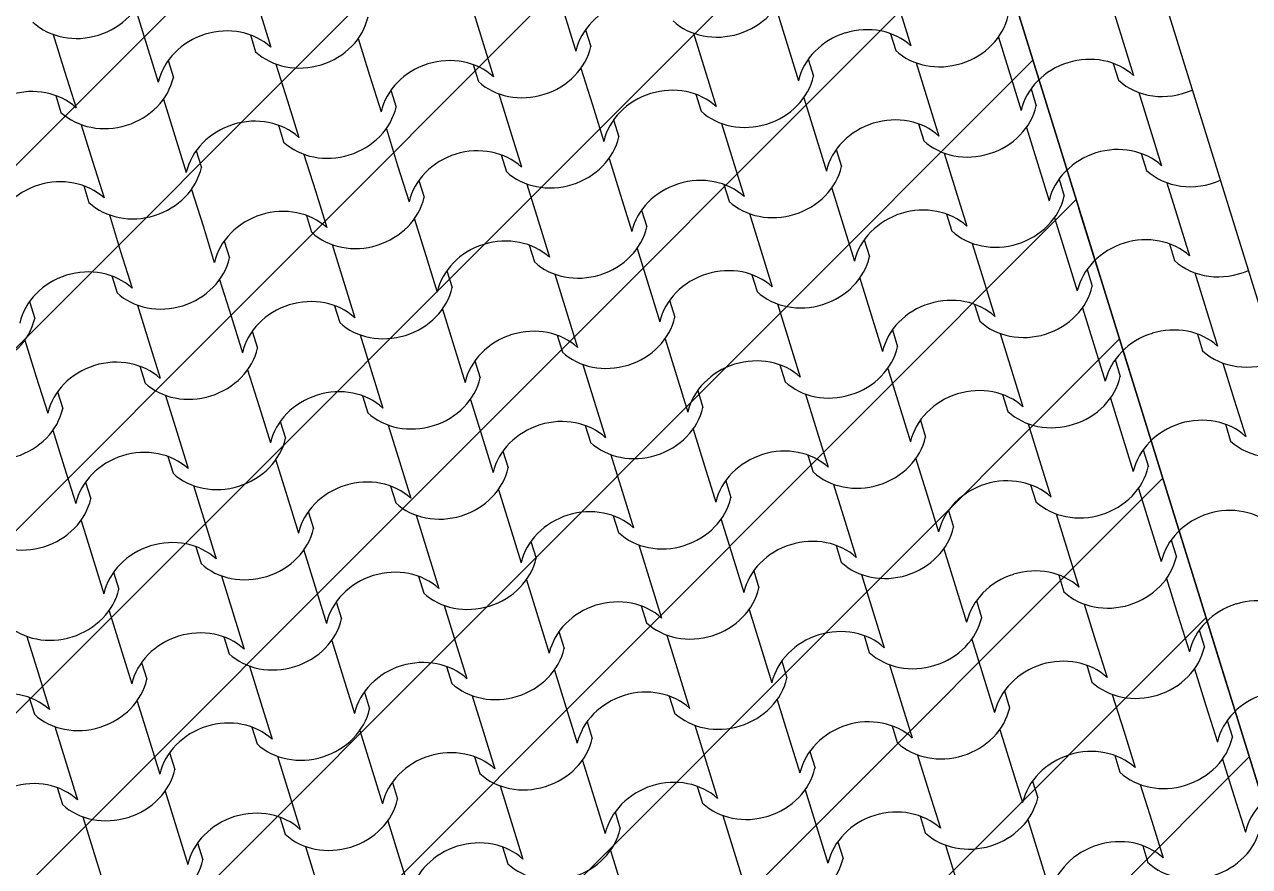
# Model space of a CAD drawing. Header units: metres. Extents: x -111189 to -108577, y -72951 to -72647.
# Drawn here: x -110187.868 to -110186.159, y -72658.701 to -72657.528 of the extents above; entities that cross this region are included whole.
import ezdxf

# ---------------------------------------------------------------- set-up
doc = ezdxf.new("R2010")
doc.units = ezdxf.units.M
doc.header["$MEASUREMENT"] = 0
doc.set_wipeout_variables(frame=1)
doc.linetypes.add('OTK - Traço Ponto', pattern=[0.2, 0.1, -0.05, 0, -0.05])
doc.linetypes.add('Wipeout_Contour', pattern=[1, 0, -1])
for name, color, linetype in [('00 - Cotas Implantação', 7, 'Continuous'), ('02 - PASSEIOS', 7, 'Continuous'), ('03 - COBERTURA', 7, 'Continuous'), ('03 - LAJES', 7, 'Continuous'), ('13 - IMPLANTAÇÃO (apoio).Layer Apoio', 7, 'Continuous')]:
    doc.layers.add(name, color=color, linetype=linetype)
doc.styles.add('ESTILO_GERADO_2', font='malgunsl.ttf')
doc.dimstyles.new('ESTILO_GERADO__1', dxfattribs={"dimtxt": 0.15, "dimasz": 0.095, "dimexe": 0.18, "dimexo": 0.5, "dimgap": 0, "dimtad": 1, "dimzin": 0, "dimdsep": 46, "dimtxsty": 'ESTILO_GERADO_2', "dimblk": 'ARROWHEAD_2', "dimblk1": 'ARROWHEAD_2', "dimblk2": 'ARROWHEAD_2', "dimcen": 0.09, "dimclrd": 7, "dimclre": 7, "dimclrt": 7, "dimadec": 0, "dimazin": 0, "dimtfac": 1, "dimtdec": 4, "dimtmove": 0, "dimatfit": 3, "dimfxl": 1, "dimtolj": 1, "dimtzin": 0, "dimarcsym": 0})

# ---------------------------------------------------------------- blocks, each defined once
blk = doc.blocks.new('Malha_8_1', base_point=(-111182.45, -72914.5203))
at = {"color": 254, "linetype": 'Wipeout_Contour', "lineweight": 0, "ltscale": 1861428.278801215}
blk.add_wipeout([(-111182.45, -72914.5203), (-111181.1398, -72916.9324), (-111179.283, -72920.3506), (-111178.6992, -72921.4255), (-111173.1932, -72931.5618), (-111171.3979, -72934.867), (-111163.9365, -72948.6033), (-111162.5896, -72948.18), (-111170.1617, -72934.1975), (-111171.9536, -72930.8885), (-111177.4458, -72920.7467), (-111178.0283, -72919.6711), (-111179.8807, -72916.2505), (-111181.0503, -72914.0907)], dxfattribs=at).dxf.layer = '02 - PASSEIOS'
blk = doc.blocks.new('Laje_9_1', base_point=(-111163.2274, -72916.3267))
at = {"layer": '03 - LAJES', "color": 7, "linetype": 'Continuous', "lineweight": 13, "flags": 128}
blk.add_lwpolyline([(-111163.2274, -72916.3267), (-111160.2738, -72925.8282)], close=True, dxfattribs=at)
blk = doc.blocks.new('Cobertura_1_1', base_point=(-111163.2146, -72915.6944))
at = {"layer": '03 - COBERTURA', "color": 253, "linetype": 'Continuous', "lineweight": 9}
for p, q in [((-111162.8442, -72920.0041), (-111162.8283, -72920.0551)), ((-111161.951, -72920.0024), (-111161.9352, -72920.0534)), ((-111163.3118, -72920.0115), (-111163.2959, -72920.0625)), ((-111163.1391, -72920.0138), (-111163.1232, -72920.0648)), ((-111162.7135, -72920.0194), (-111162.6977, -72920.0705)), ((-111162.4186, -72920.0098), (-111162.4028, -72920.0608)), ((-111162.2459, -72920.012), (-111162.2301, -72920.063)), ((-111162.684, -72920.0405), (-111162.6767, -72920.0639)), ((-111163.4266, -72920.0472), (-111163.4108, -72920.0982)), ((-111163.1516, -72920.0479), (-111163.1443, -72920.0713)), ((-111163.001, -72920.0529), (-111162.9852, -72920.1039)), ((-111162.8283, -72920.0551), (-111162.8125, -72920.1061)), ((-111162.5334, -72920.0455), (-111162.5176, -72920.0965)), ((-111162.2584, -72920.0461), (-111162.2511, -72920.0696)), ((-111162.1079, -72920.0511), (-111162.092, -72920.1021)), ((-111161.9352, -72920.0534), (-111161.9193, -72920.1044)), ((-111163.2959, -72920.0625), (-111163.2801, -72920.1136)), ((-111162.4028, -72920.0608), (-111162.3869, -72920.1118)), ((-111163.2664, -72920.0836), (-111163.2591, -72920.107)), ((-111163.1159, -72920.0886), (-111163.1, -72920.1396)), ((-111162.8408, -72920.0892), (-111162.8335, -72920.1127)), ((-111162.3732, -72920.0818), (-111162.3659, -72920.1053)), ((-111162.2227, -72920.0868), (-111162.2068, -72920.1378)), ((-111161.9476, -72920.0875), (-111161.9403, -72920.1109)), ((-111163.4108, -72920.0982), (-111163.3949, -72920.1493)), ((-111162.9852, -72920.1039), (-111162.9693, -72920.1549)), ((-111162.6903, -72920.0942), (-111162.6744, -72920.1452)), ((-111162.5176, -72920.0965), (-111162.5017, -72920.1475)), ((-111162.092, -72920.1021), (-111162.0762, -72920.1531)), ((-111162.9556, -72920.1249), (-111162.9483, -72920.1484)), ((-111162.0624, -72920.1232), (-111162.0551, -72920.1466)), ((-111163.4232, -72920.1323), (-111163.4159, -72920.1558)), ((-111163.2727, -72920.1373), (-111163.2568, -72920.1883)), ((-111163.1, -72920.1396), (-111163.0841, -72920.1906)), ((-111162.8051, -72920.1299), (-111162.7892, -72920.1809)), ((-111162.53, -72920.1306), (-111162.5227, -72920.154)), ((-111162.3795, -72920.1356), (-111162.3637, -72920.1866)), ((-111162.2068, -72920.1378), (-111162.191, -72920.1888)), ((-111161.9119, -72920.1281), (-111161.8961, -72920.1792)), ((-111162.6744, -72920.1452), (-111162.6586, -72920.1962)), ((-111163.3875, -72920.173), (-111163.3717, -72920.224)), ((-111163.1124, -72920.1737), (-111163.1052, -72920.1971)), ((-111162.9619, -72920.1787), (-111162.9461, -72920.2297)), ((-111162.6448, -72920.1663), (-111162.6376, -72920.1897)), ((-111162.4943, -72920.1712), (-111162.4785, -72920.2223)), ((-111162.2193, -72920.1719), (-111162.212, -72920.1954)), ((-111162.0688, -72920.1769), (-111162.0529, -72920.2279)), ((-111163.2568, -72920.1883), (-111163.241, -72920.2394)), ((-111162.7892, -72920.1809), (-111162.7734, -72920.2319)), ((-111162.3637, -72920.1866), (-111162.3478, -72920.2376)), ((-111161.8961, -72920.1792), (-111161.8802, -72920.2302)), ((-111163.2273, -72920.2094), (-111163.22, -72920.2328)), ((-111162.3341, -72920.2076), (-111162.3268, -72920.2311)), ((-111162.1836, -72920.2126), (-111162.1677, -72920.2636)), ((-111163.3717, -72920.224), (-111163.3558, -72920.275)), ((-111163.0768, -72920.2144), (-111163.0609, -72920.2654)), ((-111162.9461, -72920.2297), (-111162.9302, -72920.2807)), ((-111162.8017, -72920.215), (-111162.7944, -72920.2385)), ((-111162.6512, -72920.22), (-111162.6353, -72920.271)), ((-111162.4785, -72920.2223), (-111162.4626, -72920.2733)), ((-111162.0529, -72920.2279), (-111162.037, -72920.2789)), ((-111161.9085, -72920.2133), (-111161.9012, -72920.2367)), ((-111163.3841, -72920.2581), (-111163.3768, -72920.2816)), ((-111163.2336, -72920.2631), (-111163.2177, -72920.3141)), ((-111162.9165, -72920.2507), (-111162.9092, -72920.2742)), ((-111162.766, -72920.2557), (-111162.7501, -72920.3067)), ((-111162.4909, -72920.2564), (-111162.4836, -72920.2798)), ((-111162.3404, -72920.2613), (-111162.3246, -72920.3124)), ((-111162.1677, -72920.2636), (-111162.1519, -72920.3146)), ((-111162.0233, -72920.2489), (-111162.016, -72920.2724)), ((-111161.8728, -72920.2539), (-111161.857, -72920.3049)), ((-111163.0609, -72920.2654), (-111163.045, -72920.3164)), ((-111162.6353, -72920.271), (-111162.6195, -72920.322)), ((-111162.6057, -72920.292), (-111162.5985, -72920.3155)), ((-111162.4552, -72920.297), (-111162.4394, -72920.3481)), ((-111162.1802, -72920.2977), (-111162.1729, -72920.3212)), ((-111163.3484, -72920.2988), (-111163.3326, -72920.3498)), ((-111163.2177, -72920.3141), (-111163.2019, -72920.3651)), ((-111163.0733, -72920.2995), (-111163.0661, -72920.3229)), ((-111162.9228, -72920.3045), (-111162.907, -72920.3555)), ((-111162.7501, -72920.3067), (-111162.7343, -72920.3577)), ((-111162.3246, -72920.3124), (-111162.3087, -72920.3634)), ((-111162.0297, -72920.3027), (-111162.0138, -72920.3537)), ((-111161.857, -72920.3049), (-111161.8411, -72920.356)), ((-111163.1882, -72920.3352), (-111163.1809, -72920.3586)), ((-111163.0377, -72920.3401), (-111163.0218, -72920.3912)), ((-111162.7626, -72920.3408), (-111162.7553, -72920.3643)), ((-111162.6121, -72920.3458), (-111162.5962, -72920.3968)), ((-111162.4394, -72920.3481), (-111162.4235, -72920.3991)), ((-111162.295, -72920.3334), (-111162.2877, -72920.3568)), ((-111162.1445, -72920.3384), (-111162.1286, -72920.3894)), ((-111161.8694, -72920.339), (-111161.8621, -72920.3625)), ((-111163.3326, -72920.3498), (-111163.3167, -72920.4008)), ((-111162.907, -72920.3555), (-111162.8911, -72920.4065)), ((-111162.0138, -72920.3537), (-111161.9979, -72920.4047)), ((-111162.8774, -72920.3765), (-111162.8701, -72920.3999)), ((-111162.7269, -72920.3815), (-111162.711, -72920.4325)), ((-111162.4518, -72920.3821), (-111162.4445, -72920.4056)), ((-111161.9842, -72920.3747), (-111161.9769, -72920.3982)), ((-111161.8337, -72920.3797), (-111161.8179, -72920.4307)), ((-111163.345, -72920.3839), (-111163.3377, -72920.4074)), ((-111163.1945, -72920.3889), (-111163.1786, -72920.4399)), ((-111163.0218, -72920.3912), (-111163.0059, -72920.4422)), ((-111162.5962, -72920.3968), (-111162.5804, -72920.4478)), ((-111162.3013, -72920.3871), (-111162.2855, -72920.4381)), ((-111162.1286, -72920.3894), (-111162.1128, -72920.4404)), ((-111162.5666, -72920.4178), (-111162.5594, -72920.4413)), ((-111163.4598, -72920.4196), (-111163.4525, -72920.4431)), ((-111163.3093, -72920.4246), (-111163.2935, -72920.4756)), ((-111163.0342, -72920.4253), (-111163.027, -72920.4487)), ((-111162.8837, -72920.4302), (-111162.8679, -72920.4813)), ((-111162.711, -72920.4325), (-111162.6952, -72920.4835)), ((-111162.4161, -72920.4228), (-111162.4003, -72920.4738)), ((-111162.1411, -72920.4235), (-111162.1338, -72920.4469)), ((-111161.9906, -72920.4285), (-111161.9747, -72920.4795)), ((-111161.8179, -72920.4307), (-111161.802, -72920.4817)), ((-111163.1786, -72920.4399), (-111163.1628, -72920.4909)), ((-111162.2855, -72920.4381), (-111162.2696, -72920.4892)), ((-111163.1491, -72920.4609), (-111163.1418, -72920.4844)), ((-111162.9986, -72920.4659), (-111162.9827, -72920.5169)), ((-111162.7235, -72920.4666), (-111162.7162, -72920.49)), ((-111162.2559, -72920.4592), (-111162.2486, -72920.4826)), ((-111162.1054, -72920.4642), (-111162.0895, -72920.5152)), ((-111161.8303, -72920.4648), (-111161.823, -72920.4883)), ((-111163.4662, -72920.4733), (-111163.4503, -72920.5244)), ((-111163.2935, -72920.4756), (-111163.2776, -72920.5266)), ((-111162.8679, -72920.4813), (-111162.852, -72920.5323)), ((-111162.573, -72920.4716), (-111162.5571, -72920.5226)), ((-111162.4003, -72920.4738), (-111162.3844, -72920.5249)), ((-111161.9747, -72920.4795), (-111161.9588, -72920.5305)), ((-111162.8383, -72920.5023), (-111162.831, -72920.5257)), ((-111161.9451, -72920.5005), (-111161.9378, -72920.524)), ((-111163.3059, -72920.5097), (-111163.2986, -72920.5332)), ((-111163.1554, -72920.5147), (-111163.1395, -72920.5657)), ((-111162.9827, -72920.5169), (-111162.9668, -72920.568)), ((-111162.6878, -72920.5073), (-111162.6719, -72920.5583)), ((-111162.4127, -72920.5079), (-111162.4054, -72920.5314)), ((-111162.2622, -72920.5129), (-111162.2464, -72920.5639)), ((-111162.0895, -72920.5152), (-111162.0737, -72920.5662)), ((-111161.7946, -72920.5055), (-111161.7788, -72920.5565)), ((-111163.4503, -72920.5244), (-111163.4344, -72920.5754)), ((-111162.5571, -72920.5226), (-111162.5413, -72920.5736)), ((-111163.4207, -72920.5454), (-111163.4134, -72920.5688)), ((-111163.2702, -72920.5504), (-111163.2544, -72920.6014)), ((-111162.9951, -72920.551), (-111162.9878, -72920.5745)), ((-111162.5275, -72920.5436), (-111162.5202, -72920.5671)), ((-111162.377, -72920.5486), (-111162.3612, -72920.5996)), ((-111162.102, -72920.5493), (-111162.0947, -72920.5727)), ((-111161.9515, -72920.5543), (-111161.9356, -72920.6053)), ((-111163.1395, -72920.5657), (-111163.1237, -72920.6167)), ((-111162.8446, -72920.556), (-111162.8288, -72920.607)), ((-111162.6719, -72920.5583), (-111162.6561, -72920.6093)), ((-111162.2464, -72920.5639), (-111162.2305, -72920.615)), ((-111161.7788, -72920.5565), (-111161.7629, -72920.6075)), ((-111163.11, -72920.5867), (-111163.1027, -72920.6102)), ((-111162.2168, -72920.585), (-111162.2095, -72920.6084)), ((-111163.4271, -72920.5991), (-111163.4112, -72920.6502)), ((-111163.2544, -72920.6014), (-111163.2385, -72920.6524)), ((-111162.9594, -72920.5917), (-111162.9436, -72920.6427)), ((-111162.6844, -72920.5924), (-111162.6771, -72920.6158)), ((-111162.5339, -72920.5974), (-111162.518, -72920.6484)), ((-111162.3612, -72920.5996), (-111162.3453, -72920.6506)), ((-111162.0663, -72920.59), (-111162.0504, -72920.641)), ((-111161.9356, -72920.6053), (-111161.9197, -72920.6563)), ((-111161.7912, -72920.5906), (-111161.7839, -72920.6141)), ((-111162.8288, -72920.607), (-111162.8129, -72920.6581)), ((-111163.2668, -72920.6355), (-111163.2595, -72920.6589)), ((-111162.7992, -72920.6281), (-111162.7919, -72920.6515)), ((-111162.6487, -72920.6331), (-111162.6328, -72920.6841)), ((-111162.3736, -72920.6337), (-111162.3663, -72920.6572)), ((-111162.2231, -72920.6387), (-111162.2073, -72920.6897)), ((-111161.906, -72920.6263), (-111161.8987, -72920.6498)), ((-111163.4112, -72920.6502), (-111163.3953, -72920.7012)), ((-111163.1163, -72920.6405), (-111163.1004, -72920.6915)), ((-111162.9436, -72920.6427), (-111162.9277, -72920.6938)), ((-111162.518, -72920.6484), (-111162.5022, -72920.6994)), ((-111162.0504, -72920.641), (-111162.0346, -72920.692)), ((-111163.3816, -72920.6712), (-111163.3743, -72920.6946)), ((-111162.4884, -72920.6694), (-111162.4811, -72920.6929)), ((-111162.3379, -72920.6744), (-111162.3221, -72920.7254)), ((-111163.2311, -72920.6762), (-111163.2152, -72920.7272)), ((-111163.1004, -72920.6915), (-111163.0846, -72920.7425)), ((-111162.956, -72920.6768), (-111162.9487, -72920.7003)), ((-111162.8055, -72920.6818), (-111162.7897, -72920.7328)), ((-111162.6328, -72920.6841), (-111162.617, -72920.7351)), ((-111162.2073, -72920.6897), (-111162.1914, -72920.7407)), ((-111162.0629, -72920.6751), (-111162.0556, -72920.6985)), ((-111161.9124, -72920.6801), (-111161.8965, -72920.7311)), ((-111163.3879, -72920.7249), (-111163.3721, -72920.7759)), ((-111163.0709, -72920.7125), (-111163.0636, -72920.736)), ((-111162.9203, -72920.7175), (-111162.9045, -72920.7685)), ((-111162.6453, -72920.7182), (-111162.638, -72920.7416)), ((-111162.4948, -72920.7232), (-111162.4789, -72920.7742)), ((-111162.3221, -72920.7254), (-111162.3062, -72920.7764)), ((-111162.1777, -72920.7108), (-111162.1704, -72920.7342)), ((-111162.0272, -72920.7157), (-111162.0113, -72920.7668)), ((-111163.2152, -72920.7272), (-111163.1994, -72920.7782)), ((-111162.7897, -72920.7328), (-111162.7738, -72920.7838)), ((-111161.8965, -72920.7311), (-111161.8806, -72920.7821)), ((-111162.7601, -72920.7539), (-111162.7528, -72920.7773)), ((-111162.6096, -72920.7589), (-111162.5937, -72920.8099)), ((-111162.3345, -72920.7595), (-111162.3272, -72920.783)), ((-111161.8669, -72920.7521), (-111161.8596, -72920.7756)), ((-111163.3721, -72920.7759), (-111163.3562, -72920.827)), ((-111163.2277, -72920.7613), (-111163.2204, -72920.7847)), ((-111163.0772, -72920.7663), (-111163.0613, -72920.8173)), ((-111162.9045, -72920.7685), (-111162.8886, -72920.8195)), ((-111162.4789, -72920.7742), (-111162.4631, -72920.8252)), ((-111162.184, -72920.7645), (-111162.1682, -72920.8155)), ((-111162.0113, -72920.7668), (-111161.9955, -72920.8178)), ((-111163.3425, -72920.797), (-111163.3352, -72920.8204)), ((-111163.192, -72920.802), (-111163.1761, -72920.853)), ((-111162.9169, -72920.8026), (-111162.9096, -72920.8261)), ((-111162.7664, -72920.8076), (-111162.7506, -72920.8586)), ((-111162.5937, -72920.8099), (-111162.5779, -72920.8609)), ((-111162.4493, -72920.7952), (-111162.442, -72920.8187)), ((-111162.2988, -72920.8002), (-111162.283, -72920.8512)), ((-111162.0238, -72920.8009), (-111162.0165, -72920.8243)), ((-111161.8733, -72920.8058), (-111161.8574, -72920.8569)), ((-111163.0613, -72920.8173), (-111163.0455, -72920.8683)), ((-111162.1682, -72920.8155), (-111162.1523, -72920.8665)), ((-111163.0317, -72920.8383), (-111163.0245, -72920.8618)), ((-111162.8812, -72920.8433), (-111162.8654, -72920.8943)), ((-111162.6062, -72920.844), (-111162.5989, -72920.8674)), ((-111162.1386, -72920.8365), (-111162.1313, -72920.86)), ((-111161.9881, -72920.8415), (-111161.9722, -72920.8926)), ((-111163.3488, -72920.8507), (-111163.333, -72920.9017)), ((-111163.1761, -72920.853), (-111163.1603, -72920.904)), ((-111162.7506, -72920.8586), (-111162.7347, -72920.9096)), ((-111162.4557, -72920.849), (-111162.4398, -72920.9)), ((-111162.283, -72920.8512), (-111162.2671, -72920.9022)), ((-111161.8574, -72920.8569), (-111161.8415, -72920.9079)), ((-111161.8278, -72920.8779), (-111161.8205, -72920.9013)), ((-111163.4637, -72920.8864), (-111163.4478, -72920.9374)), ((-111163.1886, -72920.8871), (-111163.1813, -72920.9105)), ((-111163.0381, -72920.8921), (-111163.0222, -72920.9431)), ((-111162.8654, -72920.8943), (-111162.8495, -72920.9453)), ((-111162.721, -72920.8797), (-111162.7137, -72920.9031)), ((-111162.5705, -72920.8846), (-111162.5546, -72920.9357)), ((-111162.2954, -72920.8853), (-111162.2881, -72920.9088)), ((-111162.1449, -72920.8903), (-111162.129, -72920.9413)), ((-111161.9722, -72920.8926), (-111161.9563, -72920.9436)), ((-111163.333, -72920.9017), (-111163.3171, -72920.9527)), ((-111162.4398, -72920.9), (-111162.424, -72920.951)), ((-111163.3034, -72920.9228), (-111163.2961, -72920.9462)), ((-111163.1529, -72920.9277), (-111163.137, -72920.9788)), ((-111162.8778, -72920.9284), (-111162.8705, -72920.9519)), ((-111162.4102, -72920.921), (-111162.4029, -72920.9444)), ((-111162.2597, -72920.926), (-111162.2439, -72920.977)), ((-111161.9847, -72920.9266), (-111161.9774, -72920.9501)), ((-111163.4478, -72920.9374), (-111163.4319, -72920.9884)), ((-111163.0222, -72920.9431), (-111163.0064, -72920.9941)), ((-111162.7273, -72920.9334), (-111162.7115, -72920.9844)), ((-111162.5546, -72920.9357), (-111162.5388, -72920.9867)), ((-111162.129, -72920.9413), (-111162.1132, -72920.9923)), ((-111161.8341, -72920.9316), (-111161.8183, -72920.9826)), ((-111162.9926, -72920.9641), (-111162.9854, -72920.9876)), ((-111162.0995, -72920.9623), (-111162.0922, -72920.9858)), ((-111163.4602, -72920.9715), (-111163.453, -72920.995)), ((-111163.3097, -72920.9765), (-111163.2939, -72921.0275)), ((-111163.137, -72920.9788), (-111163.1212, -72921.0298)), ((-111162.8421, -72920.9691), (-111162.8263, -72921.0201)), ((-111162.5671, -72920.9698), (-111162.5598, -72920.9932)), ((-111162.4166, -72920.9747), (-111162.4007, -72921.0258)), ((-111162.2439, -72920.977), (-111162.228, -72921.028)), ((-111161.949, -72920.9673), (-111161.9331, -72921.0183)), ((-111162.7115, -72920.9844), (-111162.6956, -72921.0354)), ((-111161.8183, -72920.9826), (-111161.8024, -72921.0337)), ((-111163.4246, -72921.0122), (-111163.4087, -72921.0632)), ((-111163.1495, -72921.0129), (-111163.1422, -72921.0363)), ((-111162.6819, -72921.0054), (-111162.6746, -72921.0289)), ((-111162.5314, -72921.0104), (-111162.5155, -72921.0614)), ((-111162.2563, -72921.0111), (-111162.249, -72921.0345)), ((-111162.1058, -72921.0161), (-111162.0899, -72921.0671)), ((-111161.7887, -72921.0037), (-111161.7814, -72921.0271)), ((-111163.2939, -72921.0275), (-111163.278, -72921.0785)), ((-111162.999, -72921.0178), (-111162.9831, -72921.0689)), ((-111162.8263, -72921.0201), (-111162.8104, -72921.0711)), ((-111162.4007, -72921.0258), (-111162.3848, -72921.0768)), ((-111161.9331, -72921.0183), (-111161.9172, -72921.0694)), ((-111163.2643, -72921.0485), (-111163.257, -72921.072)), ((-111162.3711, -72921.0468), (-111162.3638, -72921.0702)), ((-111163.4087, -72921.0632), (-111163.3928, -72921.1142)), ((-111163.1138, -72921.0535), (-111163.0979, -72921.1046)), ((-111162.8387, -72921.0542), (-111162.8314, -72921.0777)), ((-111162.6882, -72921.0592), (-111162.6724, -72921.1102)), ((-111162.5155, -72921.0614), (-111162.4997, -72921.1125)), ((-111162.2206, -72921.0518), (-111162.2048, -72921.1028)), ((-111162.0899, -72921.0671), (-111162.0741, -72921.1181)), ((-111161.9456, -72921.0524), (-111161.9383, -72921.0759)), ((-111161.795, -72921.0574), (-111161.7792, -72921.1084)), ((-111162.9831, -72921.0689), (-111162.9673, -72921.1199)), ((-111163.4211, -72921.0973), (-111163.4139, -72921.1208)), ((-111162.9535, -72921.0899), (-111162.9463, -72921.1133)), ((-111162.803, -72921.0949), (-111162.7872, -72921.1459)), ((-111162.528, -72921.0955), (-111162.5207, -72921.119)), ((-111162.3775, -72921.1005), (-111162.3616, -72921.1515)), ((-111162.0604, -72921.0881), (-111162.0531, -72921.1116)), ((-111161.9099, -72921.0931), (-111161.894, -72921.1441)), ((-111163.2706, -72921.1023), (-111163.2548, -72921.1533)), ((-111163.0979, -72921.1046), (-111163.0821, -72921.1556)), ((-111162.6724, -72921.1102), (-111162.6565, -72921.1612)), ((-111162.2048, -72921.1028), (-111162.1889, -72921.1538)), ((-111161.7792, -72921.1084), (-111161.7633, -72921.1595)), ((-111162.6428, -72921.1312), (-111162.6355, -72921.1547)), ((-111163.3855, -72921.138), (-111163.3696, -72921.189)), ((-111163.1104, -72921.1386), (-111163.1031, -72921.1621)), ((-111162.9599, -72921.1436), (-111162.944, -72921.1947)), ((-111162.7872, -72921.1459), (-111162.7713, -72921.1969)), ((-111162.4923, -72921.1362), (-111162.4764, -72921.1872)), ((-111162.3616, -72921.1515), (-111162.3457, -72921.2026)), ((-111162.2172, -72921.1369), (-111162.2099, -72921.1603)), ((-111162.0667, -72921.1419), (-111162.0508, -72921.1929)), ((-111161.894, -72921.1441), (-111161.8781, -72921.1951)), ((-111163.2548, -72921.1533), (-111163.2389, -72921.2043)), ((-111163.2252, -72921.1743), (-111163.2179, -72921.1978)), ((-111163.0747, -72921.1793), (-111163.0588, -72921.2303)), ((-111162.7996, -72921.18), (-111162.7923, -72921.2034)), ((-111162.6491, -72921.185), (-111162.6333, -72921.236)), ((-111162.332, -72921.1726), (-111162.3247, -72921.196)), ((-111162.1815, -72921.1776), (-111162.1657, -72921.2286)), ((-111161.9064, -72921.1782), (-111161.8992, -72921.2017)), ((-111163.3696, -72921.189), (-111163.3537, -72921.24)), ((-111162.944, -72921.1947), (-111162.9282, -72921.2457)), ((-111162.4764, -72921.1872), (-111162.4606, -72921.2382)), ((-111162.0508, -72921.1929), (-111162.035, -72921.2439))]:
    blk.add_line(p, q, dxfattribs=at)
at = {"layer": '03 - COBERTURA', "color": 7, "linetype": 'Continuous', "lineweight": 13, "flags": 128}
blk.add_lwpolyline([(-111162.2572, -72918.774), (-111161.2999, -72921.8537)], dxfattribs=at)
at = {"layer": '03 - COBERTURA', "color": 253, "linetype": 'Continuous', "lineweight": 9}
for centre, major_axis, start_param, end_param in [((-111163.3873, -72919.9711), (0.0878, 0.0273), 3.607672, 5.817106), ((-111162.4942, -72919.9693), (0.0878, 0.0273), 3.607672, 5.817106), ((-111162.6081, -72920.0811), (0.0883, 0.0274), 1.573772, 2.670554), ((-111163.0766, -72920.0124), (0.0878, 0.0273), 3.607672, 5.817106), ((-111162.1834, -72920.0106), (0.0878, 0.0273), 3.607672, 5.817106), ((-111163.191, -72920.1244), (0.0883, 0.0274), 0.471039, 1.56782), ((-111162.2978, -72920.1226), (0.0883, 0.0274), 0.471039, 1.56782), ((-111163.1905, -72920.1242), (0.0883, 0.0274), 1.573772, 2.670554), ((-111162.2973, -72920.1224), (0.0883, 0.0274), 1.573772, 2.670554), ((-111162.7658, -72920.0537), (0.0878, 0.0273), 3.607672, 5.817106), ((-111162.8797, -72920.1656), (0.0883, 0.0274), 1.573772, 2.670554), ((-111162.8803, -72920.1657), (0.0883, 0.0274), 0.471039, 1.56782), ((-111161.9866, -72920.1638), (0.0883, 0.0274), 1.573772, 2.670554), ((-111161.9871, -72920.164), (0.0883, 0.0274), 0.471039, 1.56782), ((-111163.3482, -72920.0968), (0.0878, 0.0273), 3.607672, 5.817106), ((-111162.4551, -72920.0951), (0.0878, 0.0273), 3.607672, 5.817106), ((-111163.4627, -72920.2088), (0.0883, 0.0274), 0.471039, 1.56782), ((-111162.5695, -72920.2071), (0.0883, 0.0274), 0.471039, 1.56782), ((-111161.8726, -72920.052), (0.0878, 0.0273), 3.607672, 4.844619), ((-111162.569, -72920.2069), (0.0883, 0.0274), 1.573772, 2.670554), ((-111163.0375, -72920.1382), (0.0878, 0.0273), 3.607672, 5.817106), ((-111162.2587, -72920.2484), (0.0883, 0.0274), 0.471039, 1.56782), ((-111162.1443, -72920.1364), (0.0878, 0.0273), 3.607672, 5.817106), ((-111163.1514, -72920.25), (0.0883, 0.0274), 1.573772, 2.670554), ((-111163.1519, -72920.2502), (0.0883, 0.0274), 0.471039, 1.56782), ((-111162.2582, -72920.2482), (0.0883, 0.0274), 1.573772, 2.670554), ((-111162.7267, -72920.1795), (0.0878, 0.0273), 3.607672, 5.817106), ((-111162.8412, -72920.2915), (0.0883, 0.0274), 0.471039, 1.56782), ((-111161.9475, -72920.2896), (0.0883, 0.0274), 1.573772, 2.670554), ((-111161.948, -72920.2897), (0.0883, 0.0274), 0.471039, 1.56782), ((-111162.8406, -72920.2913), (0.0883, 0.0274), 1.573772, 2.670554), ((-111163.4236, -72920.3346), (0.0883, 0.0274), 0.471039, 1.56782), ((-111163.3091, -72920.2226), (0.0878, 0.0273), 3.607672, 5.817106), ((-111162.5304, -72920.3328), (0.0883, 0.0274), 0.471039, 1.56782), ((-111162.416, -72920.2209), (0.0878, 0.0273), 3.607672, 5.817106), ((-111161.8335, -72920.1778), (0.0878, 0.0273), 3.607672, 4.844619), ((-111163.423, -72920.3345), (0.0883, 0.0274), 1.573772, 2.670554), ((-111162.5299, -72920.3327), (0.0883, 0.0274), 1.573772, 2.670554), ((-111162.9984, -72920.264), (0.0878, 0.0273), 3.607672, 5.817106), ((-111162.1052, -72920.2622), (0.0878, 0.0273), 3.607672, 5.817106), ((-111163.1128, -72920.376), (0.0883, 0.0274), 0.471039, 1.56782), ((-111162.2191, -72920.374), (0.0883, 0.0274), 1.573772, 2.670554), ((-111162.2196, -72920.3742), (0.0883, 0.0274), 0.471039, 1.56782), ((-111163.1123, -72920.3758), (0.0883, 0.0274), 1.573772, 2.670554), ((-111162.8021, -72920.4173), (0.0883, 0.0274), 0.471039, 1.56782), ((-111162.6876, -72920.3053), (0.0878, 0.0273), 3.607672, 5.817106), ((-111161.9089, -72920.4155), (0.0883, 0.0274), 0.471039, 1.56782), ((-111162.8015, -72920.4171), (0.0883, 0.0274), 1.573772, 2.670554), ((-111161.9083, -72920.4154), (0.0883, 0.0274), 1.573772, 2.670554), ((-111163.27, -72920.3484), (0.0878, 0.0273), 3.607672, 5.817106), ((-111162.3769, -72920.3467), (0.0878, 0.0273), 3.607672, 5.817106), ((-111161.7944, -72920.3035), (0.0878, 0.0273), 3.607672, 4.844619), ((-111163.3839, -72920.4602), (0.0883, 0.0274), 1.573772, 2.670554), ((-111163.3845, -72920.4604), (0.0883, 0.0274), 0.471039, 1.56782), ((-111162.4908, -72920.4585), (0.0883, 0.0274), 1.573772, 2.670554), ((-111162.4913, -72920.4586), (0.0883, 0.0274), 0.471039, 1.56782), ((-111162.9593, -72920.3898), (0.0878, 0.0273), 3.607672, 5.817106), ((-111162.0661, -72920.388), (0.0878, 0.0273), 3.607672, 5.817106), ((-111163.0737, -72920.5017), (0.0883, 0.0274), 0.471039, 1.56782), ((-111162.1805, -72920.5), (0.0883, 0.0274), 0.471039, 1.56782), ((-111163.0732, -72920.5016), (0.0883, 0.0274), 1.573772, 2.670554), ((-111162.18, -72920.4998), (0.0883, 0.0274), 1.573772, 2.670554), ((-111163.5417, -72920.4329), (0.0878, 0.0273), 3.607672, 5.817106), ((-111162.6485, -72920.4311), (0.0878, 0.0273), 3.607672, 5.817106), ((-111162.7624, -72920.5429), (0.0883, 0.0274), 1.573772, 2.670554), ((-111162.7629, -72920.5431), (0.0883, 0.0274), 0.471039, 1.56782), ((-111161.8692, -72920.5412), (0.0883, 0.0274), 1.573772, 2.670554), ((-111161.8698, -72920.5413), (0.0883, 0.0274), 0.471039, 1.56782), ((-111163.2309, -72920.4742), (0.0878, 0.0273), 3.607672, 5.817106), ((-111162.3378, -72920.4724), (0.0878, 0.0273), 3.607672, 5.817106), ((-111163.3454, -72920.5862), (0.0883, 0.0274), 0.471039, 1.56782), ((-111162.4522, -72920.5844), (0.0883, 0.0274), 0.471039, 1.56782), ((-111161.7553, -72920.4293), (0.0878, 0.0273), 3.607672, 4.844619), ((-111163.3448, -72920.586), (0.0883, 0.0274), 1.573772, 2.670554), ((-111162.4517, -72920.5843), (0.0883, 0.0274), 1.573772, 2.670554), ((-111162.9202, -72920.5156), (0.0878, 0.0273), 3.607672, 5.817106), ((-111162.027, -72920.5138), (0.0878, 0.0273), 3.607672, 5.817106), ((-111163.0341, -72920.6274), (0.0883, 0.0274), 1.573772, 2.670554), ((-111163.0346, -72920.6275), (0.0883, 0.0274), 0.471039, 1.56782), ((-111162.1409, -72920.6256), (0.0883, 0.0274), 1.573772, 2.670554), ((-111162.1414, -72920.6258), (0.0883, 0.0274), 0.471039, 1.56782), ((-111163.5026, -72920.5587), (0.0878, 0.0273), 3.607672, 5.817106), ((-111162.6094, -72920.5569), (0.0878, 0.0273), 3.607672, 5.817106), ((-111162.7238, -72920.6689), (0.0883, 0.0274), 0.471039, 1.56782), ((-111161.8307, -72920.6671), (0.0883, 0.0274), 0.471039, 1.56782), ((-111162.7233, -72920.6687), (0.0883, 0.0274), 1.573772, 2.670554), ((-111161.8301, -72920.6669), (0.0883, 0.0274), 1.573772, 2.670554), ((-111163.1918, -72920.6), (0.0878, 0.0273), 3.607672, 5.817106), ((-111162.4131, -72920.7102), (0.0883, 0.0274), 0.471039, 1.56782), ((-111162.2987, -72920.5982), (0.0878, 0.0273), 3.607672, 5.817106), ((-111161.7162, -72920.5551), (0.0878, 0.0273), 3.607672, 4.844619), ((-111163.3057, -72920.7118), (0.0883, 0.0274), 1.573772, 2.670554), ((-111163.3063, -72920.712), (0.0883, 0.0274), 0.471039, 1.56782), ((-111162.4126, -72920.7101), (0.0883, 0.0274), 1.573772, 2.670554), ((-111162.8811, -72920.6413), (0.0878, 0.0273), 3.607672, 5.817106), ((-111161.9879, -72920.6396), (0.0878, 0.0273), 3.607672, 5.817106), ((-111162.9955, -72920.7533), (0.0883, 0.0274), 0.471039, 1.56782), ((-111162.1018, -72920.7514), (0.0883, 0.0274), 1.573772, 2.670554), ((-111162.1023, -72920.7516), (0.0883, 0.0274), 0.471039, 1.56782), ((-111162.995, -72920.7532), (0.0883, 0.0274), 1.573772, 2.670554), ((-111163.4635, -72920.6844), (0.0878, 0.0273), 3.607672, 5.817106), ((-111162.6847, -72920.7947), (0.0883, 0.0274), 0.471039, 1.56782), ((-111162.5703, -72920.6827), (0.0878, 0.0273), 3.607672, 5.817106), ((-111161.7916, -72920.7929), (0.0883, 0.0274), 0.471039, 1.56782), ((-111162.6842, -72920.7945), (0.0883, 0.0274), 1.573772, 2.670554), ((-111161.791, -72920.7927), (0.0883, 0.0274), 1.573772, 2.670554), ((-111163.1527, -72920.7258), (0.0878, 0.0273), 3.607672, 5.817106), ((-111162.2596, -72920.724), (0.0878, 0.0273), 3.607672, 5.817106), ((-111163.2672, -72920.8378), (0.0883, 0.0274), 0.471039, 1.56782), ((-111162.3735, -72920.8358), (0.0883, 0.0274), 1.573772, 2.670554), ((-111162.374, -72920.836), (0.0883, 0.0274), 0.471039, 1.56782), ((-111163.2666, -72920.8376), (0.0883, 0.0274), 1.573772, 2.670554), ((-111161.9488, -72920.7654), (0.0878, 0.0273), 3.607672, 5.817106), ((-111162.9564, -72920.8791), (0.0883, 0.0274), 0.471039, 1.56782), ((-111162.842, -72920.7671), (0.0878, 0.0273), 3.607672, 5.817106), ((-111162.0632, -72920.8773), (0.0883, 0.0274), 0.471039, 1.56782), ((-111162.9559, -72920.8789), (0.0883, 0.0274), 1.573772, 2.670554), ((-111162.0627, -72920.8772), (0.0883, 0.0274), 1.573772, 2.670554), ((-111163.4244, -72920.8102), (0.0878, 0.0273), 3.607672, 5.817106), ((-111162.5312, -72920.8085), (0.0878, 0.0273), 3.607672, 5.817106), ((-111162.6451, -72920.9203), (0.0883, 0.0274), 1.573772, 2.670554), ((-111162.6456, -72920.9205), (0.0883, 0.0274), 0.471039, 1.56782), ((-111161.7519, -72920.9185), (0.0883, 0.0274), 1.573772, 2.670554), ((-111161.7525, -72920.9187), (0.0883, 0.0274), 0.471039, 1.56782), ((-111163.1136, -72920.8516), (0.0878, 0.0273), 3.607672, 5.817106), ((-111162.2204, -72920.8498), (0.0878, 0.0273), 3.607672, 5.817106), ((-111163.2281, -72920.9636), (0.0883, 0.0274), 0.471039, 1.56782), ((-111162.3349, -72920.9618), (0.0883, 0.0274), 0.471039, 1.56782), ((-111163.2275, -72920.9634), (0.0883, 0.0274), 1.573772, 2.670554), ((-111162.3344, -72920.9616), (0.0883, 0.0274), 1.573772, 2.670554), ((-111162.8029, -72920.8929), (0.0878, 0.0273), 3.607672, 5.817106), ((-111161.9097, -72920.8912), (0.0878, 0.0273), 3.607672, 5.817106), ((-111162.9168, -72921.0047), (0.0883, 0.0274), 1.573772, 2.670554), ((-111162.9173, -72921.0049), (0.0883, 0.0274), 0.471039, 1.56782), ((-111162.0236, -72921.003), (0.0883, 0.0274), 1.573772, 2.670554), ((-111162.0241, -72921.0031), (0.0883, 0.0274), 0.471039, 1.56782), ((-111163.3853, -72920.936), (0.0878, 0.0273), 3.607672, 5.817106), ((-111162.4921, -72920.9343), (0.0878, 0.0273), 3.607672, 5.817106), ((-111163.4997, -72921.048), (0.0883, 0.0274), 0.471039, 1.56782), ((-111162.6065, -72921.0462), (0.0883, 0.0274), 0.471039, 1.56782), ((-111162.606, -72921.0461), (0.0883, 0.0274), 1.573772, 2.670554), ((-111161.7128, -72921.0443), (0.0883, 0.0274), 1.573772, 2.670554), ((-111163.0745, -72920.9774), (0.0878, 0.0273), 3.607672, 5.817106), ((-111162.1813, -72920.9756), (0.0878, 0.0273), 3.607672, 5.817106), ((-111163.1884, -72921.0892), (0.0883, 0.0274), 1.573772, 2.670554), ((-111163.189, -72921.0893), (0.0883, 0.0274), 0.471039, 1.56782), ((-111162.2952, -72921.0874), (0.0883, 0.0274), 1.573772, 2.670554), ((-111162.2958, -72921.0876), (0.0883, 0.0274), 0.471039, 1.56782), ((-111162.7638, -72921.0187), (0.0878, 0.0273), 3.607672, 5.817106), ((-111161.8706, -72921.0169), (0.0878, 0.0273), 3.607672, 5.817106), ((-111162.8782, -72921.1307), (0.0883, 0.0274), 0.471039, 1.56782), ((-111161.985, -72921.1289), (0.0883, 0.0274), 0.471039, 1.56782), ((-111162.8777, -72921.1305), (0.0883, 0.0274), 1.573772, 2.670554), ((-111161.9845, -72921.1288), (0.0883, 0.0274), 1.573772, 2.670554), ((-111163.3462, -72921.0618), (0.0878, 0.0273), 3.607672, 5.817106), ((-111162.5674, -72921.172), (0.0883, 0.0274), 0.471039, 1.56782), ((-111162.453, -72921.06), (0.0878, 0.0273), 3.607672, 5.817106), ((-111163.4606, -72921.1738), (0.0883, 0.0274), 0.471039, 1.56782), ((-111162.5669, -72921.1719), (0.0883, 0.0274), 1.573772, 2.670554), ((-111161.6737, -72921.1701), (0.0883, 0.0274), 1.573772, 2.670554), ((-111163.0354, -72921.1032), (0.0878, 0.0273), 3.607672, 5.817106), ((-111162.1422, -72921.1014), (0.0878, 0.0273), 3.607672, 5.817106), ((-111163.1498, -72921.2151), (0.0883, 0.0274), 0.471039, 1.56782), ((-111162.2567, -72921.2134), (0.0883, 0.0274), 0.471039, 1.56782), ((-111163.1493, -72921.215), (0.0883, 0.0274), 1.573772, 2.670554), ((-111162.2561, -72921.2132), (0.0883, 0.0274), 1.573772, 2.670554), ((-111161.8315, -72921.1427), (0.0878, 0.0273), 3.607672, 5.817106), ((-111162.8391, -72921.2565), (0.0883, 0.0274), 0.471039, 1.56782), ((-111162.7247, -72921.1445), (0.0878, 0.0273), 3.607672, 5.817106), ((-111161.9459, -72921.2547), (0.0883, 0.0274), 0.471039, 1.56782), ((-111162.8386, -72921.2563), (0.0883, 0.0274), 1.573772, 2.670554), ((-111161.9454, -72921.2546), (0.0883, 0.0274), 1.573772, 2.670554), ((-111163.3071, -72921.1876), (0.0878, 0.0273), 3.607672, 5.817106), ((-111162.4139, -72921.1858), (0.0878, 0.0273), 3.607672, 5.817106)]:
    blk.add_ellipse(centre, major_axis=major_axis, ratio=0.876216, start_param=start_param, end_param=end_param, dxfattribs=at)
blk = doc.blocks.new('ARROWHEAD_2')
at = {"color": 0, "linetype": 'Continuous', "lineweight": 0}
for p, q in [((-0.378, -0.655), (0.378, 0.655)), ((0, 0), (-1, 0))]:
    blk.add_line(p, q, dxfattribs=at)
blk = doc.blocks.new('*D3289')
at = {"layer": '00 - Cotas Implantação', "color": 7, "linetype": 'Continuous', "lineweight": -2, "transparency": 16777216}
for p, q in [((-110187.1514, -72653.6725), (-110186.6199, -72653.5072)), ((-110186.7636, -72653.6514), (-110185.3683, -72658.14)), ((-110183.8664, -72662.9715), (-110185.262, -72658.482)), ((-110184.1977, -72663.1739), (-110183.6663, -72663.0087))]:
    blk.add_line(p, q, dxfattribs=at)
at = {"layer": 'Defpoints', "color": 0, "linetype": 'Continuous', "transparency": 16777216}
for p in [(-110186.7918, -72653.5607), (-110187.6288, -72653.8209), (-110184.6752, -72663.3224)]:
    blk.add_point(p, dxfattribs=at)
at = {"layer": '00 - Cotas Implantação', "color": 7, "linetype": 'Continuous', "lineweight": -2, "transparency": 16777216, "xscale": 0.095, "yscale": 0.095, "zscale": 0.095}
for p, rotation in [((-110186.7918, -72653.5607), 107.2685084982891), ((-110183.8382, -72663.0622), 287.2685084982891)]:
    blk.add_blockref('ARROWHEAD_2', p, dxfattribs=dict(at, rotation=rotation))
at = {"layer": '00 - Cotas Implantação', "color": 7, "linetype": 'Continuous', "lineweight": 5, "transparency": 16777216, "insert": (-110185.3151, -72658.311), "char_height": 0.15, "attachment_point": 5, "rotation": 287.2685, "style": 'ESTILO_GERADO_2'}
blk.add_mtext('\\A1;9.95', dxfattribs=at)

msp = doc.modelspace()

# ---------------------------------------------------------------- block references
at = {"layer": '02 - PASSEIOS', "color": 7, "lineweight": 13}
msp.add_blockref('Malha_8_1', (-110206.8514, -72652.0145), dxfattribs=at)

# ---------------------------------------------------------------- next in the draw order: hatches: boundary and pattern name
at = {"layer": '13 - IMPLANTAÇÃO (apoio).Layer Apoio', "linetype": 'Continuous', "lineweight": 13}
h = msp.add_hatch(dxfattribs=at)
h.set_pattern_fill('MASONRY_BLOCK_0001', color=134, style=0, pattern_type=2)
h.set_pattern_definition([(45, (-110190.99825, -72660.07814), (-0.1272792, 0.1272792), [])])
h.paths.add_polyline_path([(-110197.3213, -72656.8339), (-110195.7629, -72661.8473), (-110195.5233, -72661.7728), (-110194.1281, -72666.2609), (-110184.6752, -72663.3224), (-110187.6288, -72653.8209)])

# ---------------------------------------------------------------- next in the draw order: linework, layer by layer
at = {"layer": '13 - IMPLANTAÇÃO (apoio).Layer Apoio', "color": 134, "linetype": 'OTK - Traço Ponto', "lineweight": 13, "flags": 128}
msp.add_lwpolyline([(-110197.3213, -72656.8339), (-110195.7629, -72661.8473), (-110195.5233, -72661.7728), (-110194.1281, -72666.2609), (-110184.6752, -72663.3224), (-110187.6288, -72653.8209)], close=True, dxfattribs=at)

# ---------------------------------------------------------------- next in the draw order: block references
at = {"layer": '03 - COBERTURA', "color": 7, "linetype": 'Continuous', "lineweight": 13}
msp.add_blockref('Cobertura_1_1', (-110187.616, -72653.1886), dxfattribs=at)
at = {"layer": '03 - LAJES', "color": 7, "linetype": 'Continuous', "lineweight": 13}
msp.add_blockref('Laje_9_1', (-110187.6288, -72653.8209), dxfattribs=at)

# ---------------------------------------------------------------- next in the draw order: dimensions: what is measured, and where the dimension line sits
at = {"layer": '00 - Cotas Implantação', "color": 7, "linetype": 'Continuous', "lineweight": 5}
dim = msp.add_linear_dim(base=(-110186.7918, -72653.5607), p1=(-110184.6752, -72663.3224), p2=(-110187.6288, -72653.8209), angle=107.2685, dimstyle='ESTILO_GERADO__1', dxfattribs=at)
dim.commit()
dim.dimension.update_dxf_attribs({"geometry": '*D3289', "text_midpoint": (-110185.3151, -72658.311), "dimtype": 160, "text_rotation": 287.2685})

doc.saveas('drawing.dxf')
